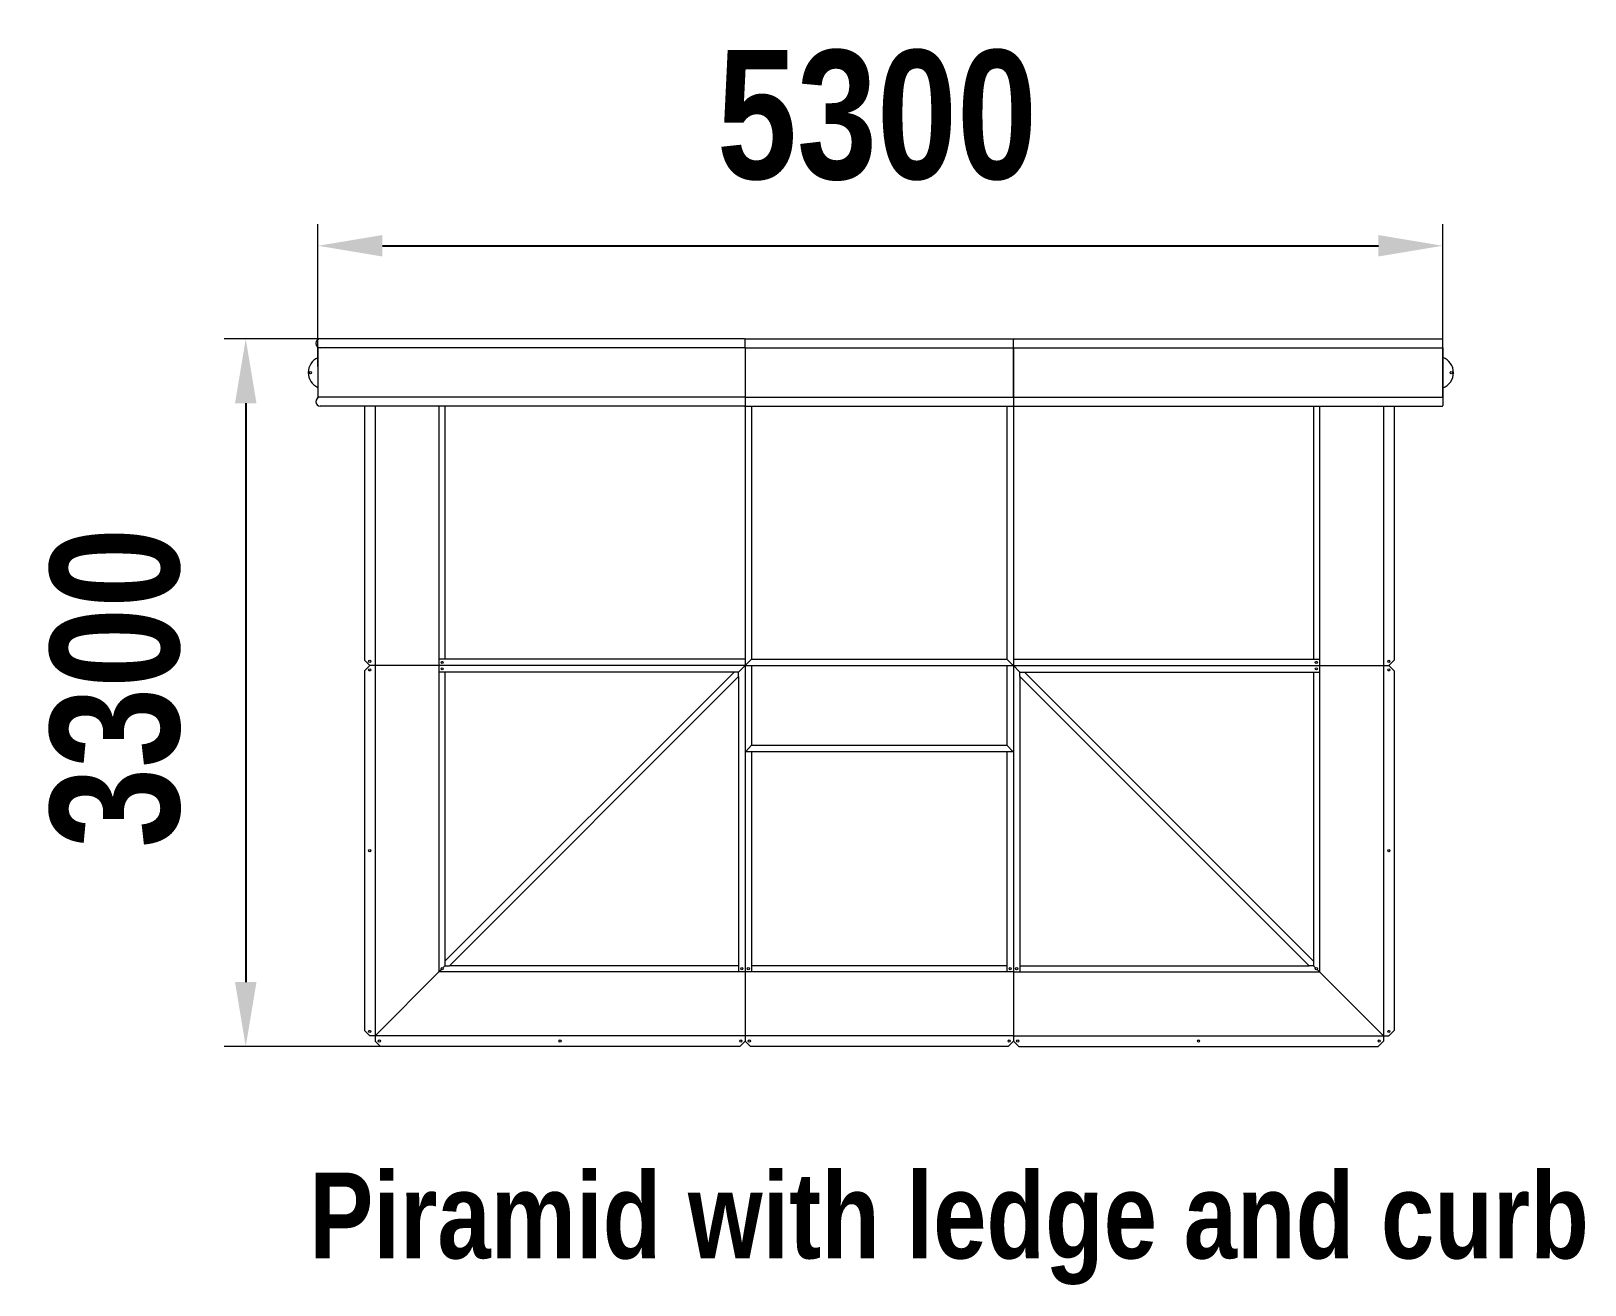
# Model space of a CAD drawing. Header units: millimetres. Extents: x 75529 to 82768, y -12571 to -6730.
import ezdxf

# ---------------------------------------------------------------- set-up
doc = ezdxf.new("R2010")
doc.units = ezdxf.units.MM
doc.layers.add('DiKom', color=7, linetype='Continuous')
doc.styles.add('style1', font='arialbd.ttf', dxfattribs={"width": 0.8})
doc.dimstyles.new('1-50', dxfattribs={"dimtxt": 600, "dimasz": 300, "dimexe": 100, "dimexo": 0, "dimgap": 300, "dimtad": 1, "dimtxsty": 'style1', "dimcen": 200, "dimclrd": 7, "dimclre": 7, "dimclrt": 7, "dimadec": 1, "dimazin": 2, "dimtfac": 1, "dimtmove": 0, "dimatfit": 2, "dimfxl": 1, "dimlwd": 25, "dimlwe": 18, "dimarcsym": 0})

# ---------------------------------------------------------------- blocks, each defined once
blk = doc.blocks.new('*D88')
at = {"layer": 'Defpoints', "color": 0, "transparency": 16777216}
for p in [(82105.9, -7730.5), (76865.9, -8292.2), (82105.9, -8292.2)]:
    blk.add_point(p, dxfattribs=at)
at = {"layer": 'DiKom', "color": 7, "lineweight": 18, "transparency": 16777216}
for p, q in [((76865.9, -8292.2), (76865.9, -7630.5)), ((82105.9, -8292.2), (82105.9, -7630.5))]:
    blk.add_line(p, q, dxfattribs=at)
at = {"layer": 'DiKom', "color": 7, "lineweight": 25, "transparency": 16777216}
blk.add_line((77165.9, -7730.5), (81805.9, -7730.5), dxfattribs=at)
at = {"layer": 'DiKom', "color": 7, "transparency": 16777216}
for points in [[(77165.9, -7680.5), (77165.9, -7780.5), (76865.9, -7730.5)], [(81805.9, -7680.5), (81805.9, -7780.5), (82105.9, -7730.5)]]:
    blk.add_solid(points, dxfattribs=at)
at = {"layer": 'DiKom', "color": 7, "transparency": 16777216, "insert": (79470.3, -7124.1), "char_height": 600, "attachment_point": 5, "style": 'style1'}
blk.add_mtext('5300', dxfattribs=at)
blk = doc.blocks.new('*D89')
at = {"layer": 'Defpoints', "color": 0, "transparency": 16777216}
for p in [(77408.6, -8164.3), (76529.6, -11460), (77408.6, -11460)]:
    blk.add_point(p, dxfattribs=at)
at = {"layer": 'DiKom', "color": 7, "lineweight": 18, "transparency": 16777216}
for p, q in [((77408.6, -8164.3), (76429.6, -8164.3)), ((77408.6, -11460), (76429.6, -11460))]:
    blk.add_line(p, q, dxfattribs=at)
at = {"layer": 'DiKom', "color": 7, "lineweight": 25, "transparency": 16777216}
blk.add_line((76529.6, -8464.3), (76529.6, -11160), dxfattribs=at)
at = {"layer": 'DiKom', "color": 7, "transparency": 16777216}
for points in [[(76479.6, -8464.3), (76579.6, -8464.3), (76529.6, -8164.3)], [(76479.6, -11160), (76579.6, -11160), (76529.6, -11460)]]:
    blk.add_solid(points, dxfattribs=at)
at = {"layer": 'DiKom', "color": 7, "transparency": 16777216, "insert": (75923.2, -9789.5), "char_height": 600, "attachment_point": 5, "rotation": 90, "style": 'style1'}
blk.add_mtext('3300', dxfattribs=at)

msp = doc.modelspace()

# ---------------------------------------------------------------- linework, layer by layer
at = {"layer": 'DiKom', "color": 7, "linetype": 'Continuous', "lineweight": 15}
for p, q in [((78852.873, -8164.272), (76876.873, -8164.272)), ((78855.873, -8206.272), (78855.873, -8167.272)), ((78855.873, -8206.272), (78855.873, -8167.272)), ((78858.873, -8164.272), (80102.873, -8164.272)), ((80105.873, -8206.272), (80105.873, -8167.272)), ((80105.873, -8206.272), (80105.873, -8167.272)), ((80105.873, -8206.272), (80105.873, -8167.272)), ((80108.873, -8164.272), (82102.873, -8164.272)), ((82105.873, -8206.272), (82105.873, -8167.272)), ((78855.873, -8206.272), (76865.873, -8206.272)), ((76865.873, -8206.272), (76865.873, -8436.272)), ((78855.873, -8206.272), (80105.873, -8206.272)), ((78855.873, -8206.272), (78855.873, -8436.272)), ((80105.873, -8206.272), (80105.873, -8436.272)), ((80105.873, -8436.272), (80105.873, -8206.272)), ((80105.873, -8206.272), (80105.873, -8436.272)), ((80105.873, -8206.272), (82105.873, -8206.272)), ((82105.873, -8436.272), (82105.873, -8206.272)), ((82105.873, -8206.272), (82105.873, -8436.272)), ((78855.873, -8436.272), (76865.873, -8436.272)), ((78855.873, -8436.272), (80105.873, -8436.272)), ((78855.873, -8436.272), (78855.873, -8475.272)), ((78855.873, -8436.272), (78855.873, -8475.272)), ((80105.873, -8436.272), (80105.873, -8475.272)), ((80105.873, -8436.272), (80105.873, -8475.272)), ((80105.873, -8436.272), (80105.873, -8475.272)), ((80105.873, -8436.272), (82105.873, -8436.272)), ((82105.873, -8436.272), (82105.873, -8475.272)), ((78852.873, -8478.272), (76876.873, -8478.272)), ((77082.115, -8478.272), (77082.115, -9661.272)), ((77131.934, -8478.272), (77131.934, -9686.272)), ((77429.456, -8478.272), (77429.456, -9686.272)), ((77457.425, -8478.272), (77457.425, -9656.272)), ((78855.873, -8475.272), (78855.873, -9683.272)), ((78858.873, -8478.272), (80102.873, -8478.272)), ((78885.873, -8478.272), (78885.873, -9656.272)), ((80075.873, -8478.272), (80075.873, -9656.272)), ((80105.873, -8475.272), (80105.873, -9683.272)), ((80108.873, -8478.272), (82102.873, -8478.272)), ((81504.321, -8478.272), (81504.321, -9656.272)), ((81532.29, -8478.272), (81532.29, -9686.272)), ((81829.813, -8478.272), (81829.813, -9686.272)), ((81879.632, -8478.272), (81879.632, -9661.272)), ((77107.115, -9686.272), (77082.115, -9661.272)), ((77107.115, -9686.272), (77082.115, -9711.272)), ((77429.456, -9686.272), (77107.115, -9686.272)), ((77429.456, -9686.272), (77107.115, -9686.272)), ((77131.934, -9686.272), (77131.934, -11410.211)), ((77457.425, -9656.272), (77429.456, -9656.272)), ((78855.873, -9686.272), (77429.456, -9686.272)), ((78855.873, -9686.272), (77429.456, -9686.272)), ((77429.456, -9686.272), (77429.456, -11112.688)), ((78855.873, -9656.272), (77457.425, -9656.272)), ((78855.873, -9686.272), (78825.873, -9716.272)), ((78855.873, -9686.272), (78855.873, -11112.688)), ((78855.873, -9686.272), (78855.873, -11112.688)), ((78885.873, -9656.272), (78856.752, -9685.393)), ((78858.873, -9686.272), (80102.873, -9686.272)), ((78885.873, -9656.272), (80075.873, -9656.272)), ((78885.873, -9686.272), (78885.873, -10056.272)), ((80075.873, -9656.272), (80104.995, -9685.393)), ((80075.873, -9686.272), (80075.873, -10056.272)), ((80105.873, -9656.272), (81504.321, -9656.272)), ((80105.873, -9686.272), (81532.29, -9686.272)), ((80105.873, -9686.272), (80105.873, -11112.688)), ((80105.873, -9686.272), (81532.29, -9686.272)), ((80105.873, -9686.272), (80105.873, -11112.688)), ((80105.873, -9686.272), (80135.873, -9716.272)), ((81504.321, -9656.272), (81532.29, -9656.272)), ((81532.29, -9686.272), (81854.632, -9686.272)), ((81532.29, -9686.272), (81532.29, -11112.688)), ((81532.29, -9686.272), (81854.632, -9686.272)), ((81829.813, -9686.272), (81829.813, -11410.211)), ((81854.632, -9686.272), (81879.632, -9661.272)), ((81854.632, -9686.272), (81879.632, -9711.272)), ((77082.115, -9711.272), (77082.115, -11385.211)), ((77457.425, -9716.272), (77429.456, -9716.272)), ((78804.66, -9716.272), (77457.425, -9716.272)), ((78804.66, -9716.272), (77457.425, -11063.506)), ((77457.425, -9716.272), (77457.425, -11063.506)), ((78825.873, -9737.485), (77478.639, -11084.719)), ((78825.873, -9716.272), (78804.66, -9716.272)), ((78825.873, -9737.485), (78825.873, -9716.272)), ((78825.873, -9737.485), (78825.873, -11084.719)), ((80135.873, -9737.485), (80135.873, -9716.272)), ((80135.873, -9716.272), (80157.086, -9716.272)), ((80135.873, -9737.485), (80135.873, -11084.719)), ((80135.873, -9737.485), (81483.108, -11084.719)), ((80157.086, -9716.272), (81504.321, -9716.272)), ((80157.086, -9716.272), (81504.321, -11063.506)), ((81504.321, -9716.272), (81504.321, -11063.506)), ((81504.321, -9716.272), (81532.29, -9716.272)), ((81879.632, -9711.272), (81879.632, -11385.211)), ((78885.873, -10056.272), (78858.873, -10086.272)), ((78885.873, -10056.272), (80075.873, -10056.272)), ((80075.873, -10056.272), (80102.873, -10086.272)), ((78858.873, -10086.272), (80102.873, -10086.272)), ((78885.873, -10086.272), (78885.873, -11084.719)), ((80075.873, -10086.272), (80075.873, -11084.719)), ((77457.425, -11063.506), (77457.425, -11084.719)), ((81504.321, -11063.506), (81504.321, -11084.719)), ((77429.456, -11112.688), (77131.934, -11410.211)), ((77440.921, -11101.224), (77429.456, -11112.688)), ((78855.873, -11112.688), (77429.456, -11112.688)), ((77457.425, -11084.719), (77447.992, -11094.153)), ((77457.425, -11084.719), (77478.639, -11084.719)), ((78825.873, -11084.719), (77478.639, -11084.719)), ((78825.873, -11084.719), (78825.873, -11112.688)), ((80105.873, -11112.688), (78855.873, -11112.688)), ((78855.873, -11112.688), (78855.873, -11435.03)), ((78855.873, -11112.688), (78855.873, -11435.03)), ((80075.873, -11084.719), (78885.873, -11084.719)), ((78885.873, -11084.719), (78885.873, -11112.688)), ((80075.873, -11084.719), (80075.873, -11112.688)), ((80105.873, -11112.688), (80105.873, -11435.03)), ((80105.873, -11112.688), (81532.29, -11112.688)), ((80105.873, -11112.688), (80105.873, -11435.03)), ((80135.873, -11084.719), (81483.108, -11084.719)), ((80135.873, -11084.719), (80135.873, -11112.688)), ((81504.321, -11084.719), (81483.108, -11084.719)), ((81504.321, -11084.719), (81513.755, -11094.153)), ((81520.826, -11101.224), (81532.29, -11112.688)), ((81532.29, -11112.688), (81829.813, -11410.211)), ((77107.115, -11410.211), (77082.115, -11385.211)), ((77131.934, -11410.211), (77107.115, -11410.211)), ((78855.873, -11410.211), (77131.934, -11410.211)), ((77131.934, -11410.211), (77131.934, -11435.03)), ((77131.934, -11435.03), (77156.934, -11460.03)), ((78855.873, -11435.03), (78830.873, -11460.03)), ((80105.873, -11410.211), (78855.873, -11410.211)), ((78855.873, -11435.03), (78880.873, -11460.03)), ((80105.873, -11435.03), (80080.873, -11460.03)), ((80105.873, -11410.211), (81829.813, -11410.211)), ((80105.873, -11435.03), (80130.873, -11460.03)), ((81829.813, -11435.03), (81804.813, -11460.03)), ((81829.813, -11410.211), (81854.632, -11410.211)), ((81829.813, -11410.211), (81829.813, -11435.03)), ((81854.632, -11410.211), (81879.632, -11385.211)), ((78830.873, -11460.03), (77156.934, -11460.03)), ((80080.873, -11460.03), (78880.873, -11460.03)), ((80130.873, -11460.03), (81804.813, -11460.03))]:
    msp.add_line(p, q, dxfattribs=at)
for centre in [(76830.873, -8321.275), (82145.873, -8321.768), (77107.024, -9666.272), (77444.456, -9671.272), (77444.456, -9701.272), (81517.29, -9671.272), (81517.29, -9701.272), (81854.722, -9666.272), (77107.024, -9706.272), (81854.722, -9706.272), (77107.024, -10548.241), (81854.722, -10548.241), (77444.456, -11097.688), (78840.873, -11097.688), (78870.873, -11097.688), (80090.873, -11097.688), (80120.873, -11097.688), (81517.29, -11097.688), (77107.024, -11390.211), (77151.934, -11435.121), (77993.903, -11435.121), (78835.873, -11435.121), (78875.873, -11435.121), (80085.873, -11435.121), (80125.873, -11435.121), (80967.843, -11435.121), (81809.813, -11435.121), (81854.722, -11390.211)]:
    msp.add_circle(centre, 5, dxfattribs=at)
for centre, radius, start, end in [((76876.873, -8185.272), 21, 90, 270), ((78852.873, -8167.272), 3, 0, 90), ((78858.873, -8167.272), 3, 90, 180), ((80102.873, -8167.272), 3, 0, 90), ((80108.873, -8167.272), 3, 90, 180), ((80108.873, -8167.272), 3, 90, 180), ((82102.873, -8167.272), 3, 0, 90), ((82080.873, -8321.768), 75, 289.4712206, 70.5287794), ((76895.873, -8321.275), 75, 113.5781785, 246.4218215), ((76876.873, -8457.272), 21, 90, 270), ((78852.873, -8475.272), 3, 270, 0), ((78858.873, -8475.272), 3, 180, 270), ((80102.873, -8475.272), 3, 270, 0), ((80108.873, -8475.272), 3, 180, 270), ((80108.873, -8475.272), 3, 180, 270), ((82102.873, -8475.272), 3, 270, 0)]:
    msp.add_arc(centre, radius, start, end, dxfattribs=at)

# ---------------------------------------------------------------- texts
at = {"layer": 'DiKom', "insert": (76825.912, -12047.859), "char_height": 400, "width": 9055.719, "attachment_point": 1, "style": 'style1'}
msp.add_mtext('Piramid with ledge and curb', dxfattribs=at)

# ---------------------------------------------------------------- dimensions: what is measured, and where the dimension line sits
at = {"layer": 'DiKom'}
dim = msp.add_linear_dim(base=(82105.873, -7730.456), p1=(76865.873, -8292.168), p2=(82105.873, -8292.168), text='5300', dimstyle='1-50', dxfattribs=at)
dim.commit()
dim.dimension.update_dxf_attribs({"geometry": '*D88', "text_midpoint": (79470.256, -7730.456), "dimtype": 160})
dim = msp.add_linear_dim(base=(76529.554, -11460.03), p1=(77408.556, -8164.272), p2=(77408.556, -11460.03), angle=90, text='3300', dimstyle='1-50', dxfattribs=at)
dim.commit()
dim.dimension.update_dxf_attribs({"geometry": '*D89', "text_midpoint": (76529.554, -9789.498), "dimtype": 160})

doc.saveas('drawing.dxf')
